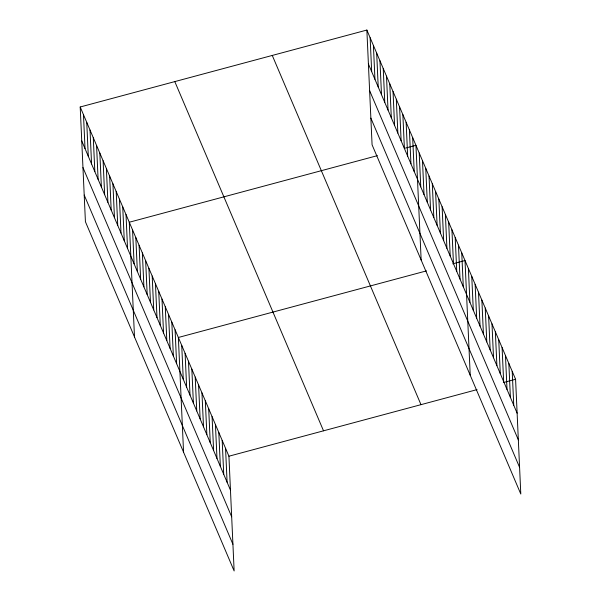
<?xml version="1.0" encoding="UTF-8"?>
<svg xmlns="http://www.w3.org/2000/svg" width="601" height="601" viewBox="0 0 601 601"><rect width="100%" height="100%" fill="white"/><g stroke="black" fill="none" stroke-linecap="round" stroke-linejoin="round"><path stroke-width="0.9" d="M80.203 106.986L228.921 456.212L234.135 570.95L85.417 221.724L80.203 106.986L366.865 30.05L515.583 379.276L520.797 494.014L372.079 144.788L366.865 30.05M377.405 155.636L129.283 222.235L134.496 336.973M405.435 148.116L415.945 145.292L421.151 260.03M426.477 270.878L178.362 337.477L183.568 452.215M452.756 263.831L465.016 260.534L470.23 375.279M228.921 456.212L477.044 389.613M503.322 382.567L515.583 379.276M368.405 63.961L517.123 413.18M369.615 90.631L518.332 439.857M370.862 118.112L519.58 467.338M272.268 55.442L420.985 404.661M174.801 81.601L323.526 430.819M81.744 140.897L230.461 490.123M82.961 167.574L231.678 516.792M84.208 195.055L232.925 544.273M512.21 371.358L513.75 405.269M508.844 363.44L510.384 397.351M505.471 355.529L507.011 389.433M502.098 347.611L503.638 381.522M498.732 339.693L500.272 373.604M495.359 331.782L496.899 365.686M491.986 323.864L493.526 357.775M488.613 315.946L490.153 349.857M485.247 308.035L486.787 341.939M481.874 300.117L483.414 334.021M478.501 292.199L480.041 326.11M475.136 284.288L476.676 318.192M471.762 276.37L473.303 310.274M468.389 268.452L469.929 302.363M461.748 252.856L463.288 286.76M458.473 245.17L460.013 279.082M455.205 237.485L456.745 271.397M451.929 229.807L453.47 263.711M448.662 222.122L450.202 256.034M445.386 214.437L446.926 248.348M442.118 206.759L443.658 240.663M438.843 199.074L440.383 232.985M435.575 191.388L437.115 225.3M432.299 183.711L433.839 217.615M429.031 176.025L430.571 209.937M425.756 168.34L427.296 202.252M422.488 160.662L424.028 194.566M419.213 152.977L420.753 186.888M412.669 137.614L414.209 171.518M409.401 129.929L410.941 163.84M406.126 122.243L407.666 156.155M402.858 114.566L404.398 148.47M399.582 106.88L401.122 140.784M396.314 99.195L397.854 133.106M393.039 91.51L394.579 125.421M389.771 83.832L391.311 117.736M386.496 76.147L388.036 110.058M383.228 68.461L384.768 102.373M379.952 60.784L381.492 94.688M376.684 53.098L378.217 87.01M373.409 45.413L374.949 79.324M370.133 37.735L371.673 71.639M225.555 448.293L227.095 482.205M222.182 440.383L223.722 474.287M218.809 432.465L220.349 466.376M215.443 424.546L216.984 458.458M212.07 416.636L213.61 450.54M208.697 408.718L210.237 442.629M205.324 400.799L206.864 434.711M201.959 392.889L203.499 426.793M198.585 384.971L200.125 418.882M195.212 377.052L196.752 410.964M191.847 369.142L193.387 403.046M188.474 361.224L190.014 395.135M185.1 353.305L186.641 387.217M181.727 345.395L183.267 379.299M175.086 329.791L176.626 363.703M171.818 322.113L173.358 356.017M168.543 314.428L170.083 348.332M165.275 306.743L166.815 340.654M162 299.058L163.54 332.969M158.732 291.38L160.272 325.284M155.456 283.695L156.996 317.606M152.188 276.009L153.728 309.921M148.913 268.331L150.453 302.235M145.645 260.646L147.185 294.558M142.369 252.961L143.909 286.872M139.101 245.283L140.642 279.187M135.826 237.598L137.366 271.509M132.558 229.913L134.098 263.824M126.015 214.549L127.547 248.461M122.739 206.864L124.279 240.776M119.471 199.186L121.004 233.09M116.196 191.501L117.736 225.413M112.92 183.816L114.46 217.727M109.652 176.138L111.193 210.042M106.377 168.453L107.917 202.357M103.109 160.767L104.649 194.679M99.834 153.082L101.374 186.994M96.566 145.404L98.106 179.308M93.29 137.719L94.83 171.631M90.022 130.034L91.562 163.945M86.747 122.356L88.287 156.26M83.479 114.671L85.019 148.582"/></g></svg>
